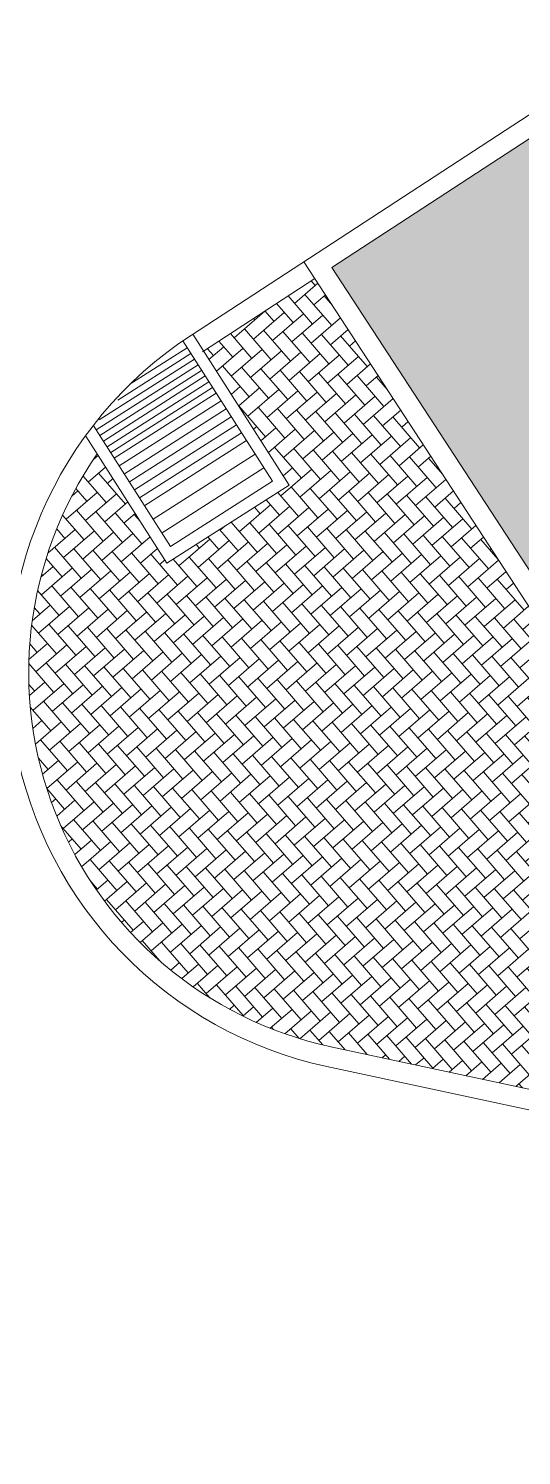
# Model space of a CAD drawing. Header units: metres. Extents: x 12093 to 20303, y 514 to 1412.
# Drawn here: x 19815.75 to 19819.42, y 670.02 to 680.64 of the extents above; entities that cross this region are included whole.
import ezdxf

# ---------------------------------------------------------------- set-up
doc = ezdxf.new("R2010")
doc.units = ezdxf.units.M
doc.linetypes.add('ACAD_ISO04W100', pattern=[30, 24, -3, 0, -3])
for name, color, linetype, lineweight in [('corte vias', 21, 'ACAD_ISO04W100', 50), ('grass', 64, 'Continuous', 13), ('MANZANAS-ORIGINALES', 147, 'Continuous', 9), ('text.-piso', 35, 'Continuous', 5)]:
    doc.layers.add(name, color=color, linetype=linetype, lineweight=lineweight)

msp = doc.modelspace()

# ---------------------------------------------------------------- hatches: boundary and pattern name
at = {"layer": 'grass'}
h = msp.add_hatch(dxfattribs=at)
h.set_pattern_fill('AR-CONC', color=256, scale=0.002, style=0)
h.set_pattern_definition([(50, (0, 0), (0.364369338, -0.031878171), [0.0381, -0.4191]), (355, (0, 0), (-0.070485652, 0.382113286), [0.03048, -0.33528]), (100.451, (0.03036, -0.00266), (0.2938850033, 0.3502333756), [0.03238, -0.35618]), (46.1842, (0, 0.1016), (0.542158082, -0.084084656), [0.05715, -0.62865]), (96.6356, (0.0452, 0.0946), (0.474808469, 0.494851112), [0.04857, -0.53427]), (351.184, (0, 0.1016), (0.474809212, 0.494850236), [0.04572, -0.50292]), (21, (0.0508, 0.0762), (0.3032297597, -0.204531037), [0.0381, -0.4191]), (326, (0.0508, 0.0762), (0.123604057, 0.368375932), [0.03048, -0.33528]), (71.4514, (0.07607, 0.05916), (0.4268329815, 0.1638457154), [0.03238, -0.35618]), (37.5, (0, 0), (0.0061772065, 0.16911007775), [0, -0.331216, 0, -0.34036, 0, -0.33655]), (7.5, (0, 0), (0.133639325, 0.2003611496), [0, -0.194056, 0, -0.323596, 0, -0.12827]), (327.5, (-0.11328, 0), (0.2711811903, -0.011457488), [0, -0.127, 0, -0.39624, 0, -0.52578]), (317.5, (-0.16408, 0), (0.2962583628, 0.050852982), [0, -0.1651, 0, -0.263144, 0, -0.37338])])
h.paths.add_polyline_path([(19826.244, 687.039), (19825.068, 687.275), (19824.447, 684.184, -0.201271), (19823.079, 682.167), (19818.008, 678.859), (19820.703, 674.727), (19823.616, 674.1)])
h.paths.add_polyline_path([(19826.842, 673.406), (19829.757, 672.779), (19833.782, 675.495), (19830.46, 680.418, -0.200643), (19829.983, 682.801), (19830.656, 686.152), (19829.48, 686.388)])
at = {"layer": 'text.-piso', "ltscale": 5}
h = msp.add_hatch(dxfattribs=at)
h.set_pattern_fill('AR-HBONE', color=256, scale=0.001, angle=85.8762252, style=0)
h.paths.add_polyline_path([(19823.325, 671.913), (19823.733, 673.922), (19820.611, 674.593), (19817.882, 678.778), (19817.054, 678.237), (19817.691, 677.24), (19816.781, 676.659), (19816.262, 677.471, 0.535498), (19818.002, 673.058)])

# ---------------------------------------------------------------- linework, layer by layer
at = {"layer": 'corte vias', "lineweight": 20}
for p, q in [((19816.973, 678.364), (19817.691, 677.24)), ((19816.781, 676.659), (19816.177, 677.604)), ((19817.691, 677.24), (19816.781, 676.659))]:
    msp.add_line(p, q, dxfattribs=at)
at = {"layer": 'MANZANAS-ORIGINALES'}
for p, q in [((19816.963, 678.357), (19822.997, 682.292)), ((19818.008, 678.859), (19823.079, 682.167)), ((19817.045, 678.231), (19817.882, 678.778)), ((19816.958, 678.22), (19816.415, 677.873)), ((19816.932, 678.262), (19816.505, 677.99)), ((19817.012, 678.136), (19816.254, 677.651)), ((19816.985, 678.178), (19816.277, 677.726)), ((19817.039, 678.094), (19816.281, 677.609)), ((19817.066, 678.052), (19816.308, 677.567)), ((19817.093, 678.009), (19816.335, 677.525)), ((19817.12, 677.967), (19816.362, 677.483)), ((19817.147, 677.925), (19816.388, 677.441)), ((19817.185, 677.866), (19816.426, 677.382)), ((19817.222, 677.807), (19816.464, 677.323)), ((19817.26, 677.748), (19816.501, 677.264)), ((19817.298, 677.689), (19816.539, 677.205)), ((19817.335, 677.63), (19816.577, 677.146)), ((19817.373, 677.571), (19816.615, 677.087)), ((19817.438, 677.47), (19816.679, 676.986)), ((19817.502, 677.369), (19816.744, 676.884)), ((19817.567, 677.268), (19816.808, 676.783)), ((19818.002, 673.058), (19831.463, 670.162)), ((19817.971, 672.911), (19831.432, 670.015))]:
    msp.add_line(p, q, dxfattribs=at)
at = {"layer": 'MANZANAS-ORIGINALES', "lineweight": 20}
for p, q in [((19820.611, 674.593), (19817.801, 678.903)), ((19820.703, 674.727), (19818.008, 678.859)), ((19817.567, 677.268), (19816.899, 678.314)), ((19816.808, 676.783), (19816.237, 677.678))]:
    msp.add_line(p, q, dxfattribs=at)
at = {"layer": 'MANZANAS-ORIGINALES'}
for radius, start in [(3, 123.1113), (2.85, 145.1821)]:
    msp.add_arc((19818.602, 675.844), radius, start, 257.858, dxfattribs=at)

doc.saveas('drawing.dxf')
